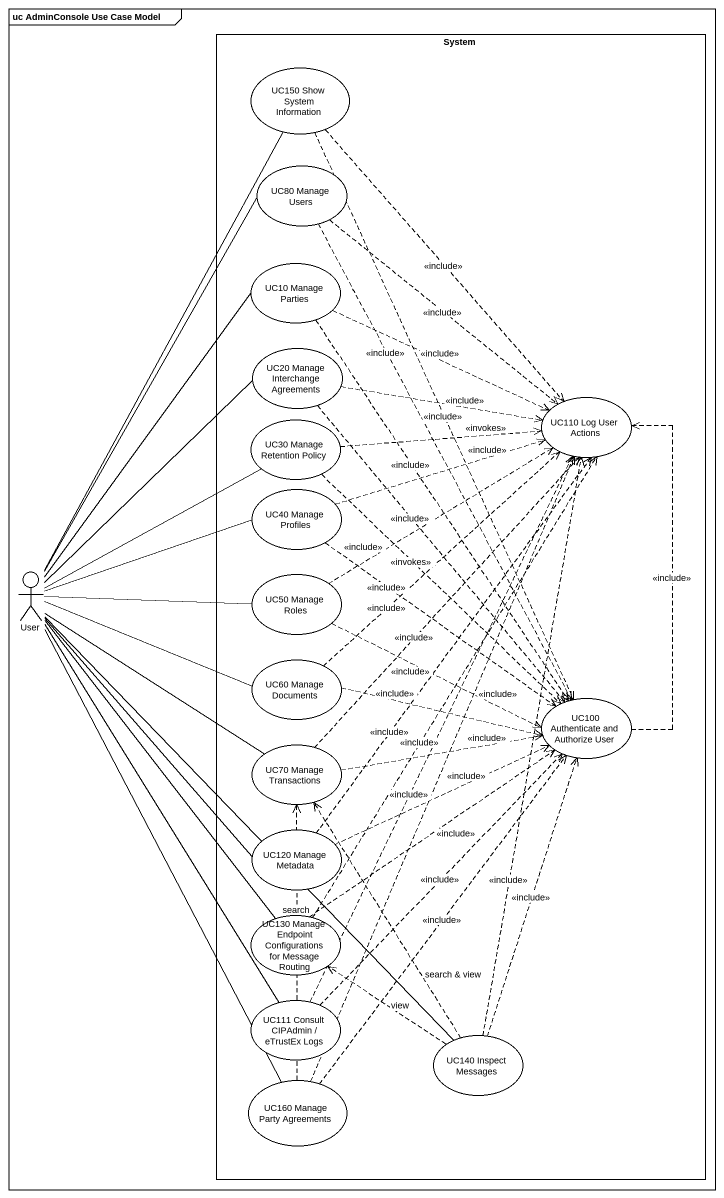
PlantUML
@startuml
mainframe uc AdminConsole Use Case Model
rectangle System {
  usecase "UC150 Show System Information" as UC150_Show_System
  usecase "UC80 Manage Users" as UC80_Manage_Users
  usecase "UC10 Manage Parties" as UC10_Manage_Parties
  usecase "UC20 Manage Interchange Agreements" as UC20_Manage_Interchange
  usecase "UC30 Manage Retention Policy" as UC30_Manage_Retention_Policy
  usecase "UC110 Log User Actions" as UC110_Log_User_Actions
  usecase "UC40 Manage Profiles" as UC40_Manage_Profiles
  usecase "UC50 Manage Roles" as UC50_Manage_Roles
  usecase "UC60 Manage Documents" as UC60_Manage_Documents
  usecase "UC100 Authenticate and Authorize User" as UC100_Authenticate_and
  usecase "UC70 Manage Transactions" as UC70_Manage_Transactions
  usecase "UC120 Manage Metadata" as UC120_Manage_Metadata
  usecase "UC130 Manage Endpoint Configurations for Message Routing" as UC130_Manage_Endpoint
  usecase "UC111 Consult CIPAdmin / eTrustEx Logs" as UC111_Consult_CIPAdmin
  usecase "UC140 Inspect Messages" as UC140_Inspect_Messages
  usecase "UC160 Manage Party Agreements" as UC160_Manage_Party
}
actor User
UC150_Show_System ..> UC110_Log_User_Actions : <<include>>
UC150_Show_System ..> UC100_Authenticate_and : <<include>>
UC80_Manage_Users ..> UC110_Log_User_Actions : <<include>>
UC80_Manage_Users ..> UC100_Authenticate_and : <<include>>
UC10_Manage_Parties .right.> UC110_Log_User_Actions : <<include>>
UC10_Manage_Parties ..> UC100_Authenticate_and : <<include>>
UC20_Manage_Interchange .right.> UC110_Log_User_Actions : <<include>>
UC20_Manage_Interchange ..> UC100_Authenticate_and : <<include>>
UC30_Manage_Retention_Policy .right.> UC110_Log_User_Actions : <<invokes>>
UC30_Manage_Retention_Policy ..> UC100_Authenticate_and : <<invokes>>
UC40_Manage_Profiles .right.> UC110_Log_User_Actions : <<include>>
UC40_Manage_Profiles ..> UC100_Authenticate_and : <<include>>
User -up- UC150_Show_System
User -up- UC80_Manage_Users
User -up- UC10_Manage_Parties
User -up- UC20_Manage_Interchange
User -up- UC30_Manage_Retention_Policy
User -right- UC40_Manage_Profiles
User -right- UC50_Manage_Roles
User -right- UC60_Manage_Documents
User -- UC70_Manage_Transactions
User -- UC120_Manage_Metadata
User -- UC130_Manage_Endpoint
User -- UC111_Consult_CIPAdmin
User -- UC140_Inspect_Messages
User -- UC160_Manage_Party
UC50_Manage_Roles .up.> UC110_Log_User_Actions : <<include>>
UC50_Manage_Roles .right.> UC100_Authenticate_and : <<include>>
UC60_Manage_Documents .up.> UC110_Log_User_Actions : <<include>>
UC60_Manage_Documents .right.> UC100_Authenticate_and : <<include>>
UC100_Authenticate_and .up.> UC110_Log_User_Actions : <<include>>
UC70_Manage_Transactions .up.> UC110_Log_User_Actions : <<include>>
UC70_Manage_Transactions .right.> UC100_Authenticate_and : <<include>>
UC120_Manage_Metadata .up.> UC110_Log_User_Actions : <<include>>
UC120_Manage_Metadata .right.> UC100_Authenticate_and : <<include>>
UC130_Manage_Endpoint .up.> UC110_Log_User_Actions : <<include>>
UC130_Manage_Endpoint .up.> UC100_Authenticate_and : <<include>>
UC111_Consult_CIPAdmin .up.> UC110_Log_User_Actions : <<include>>
UC111_Consult_CIPAdmin .up.> UC100_Authenticate_and : <<include>>
UC140_Inspect_Messages .up.> UC110_Log_User_Actions : <<include>>
UC140_Inspect_Messages .up.> UC100_Authenticate_and : <<include>>
UC140_Inspect_Messages .up.> UC70_Manage_Transactions : search & view
UC140_Inspect_Messages .up.> UC130_Manage_Endpoint : view
UC160_Manage_Party .up.> UC110_Log_User_Actions : <<include>>
UC160_Manage_Party .up.> UC100_Authenticate_and : <<include>>
UC160_Manage_Party .up.> UC70_Manage_Transactions : search
@enduml
